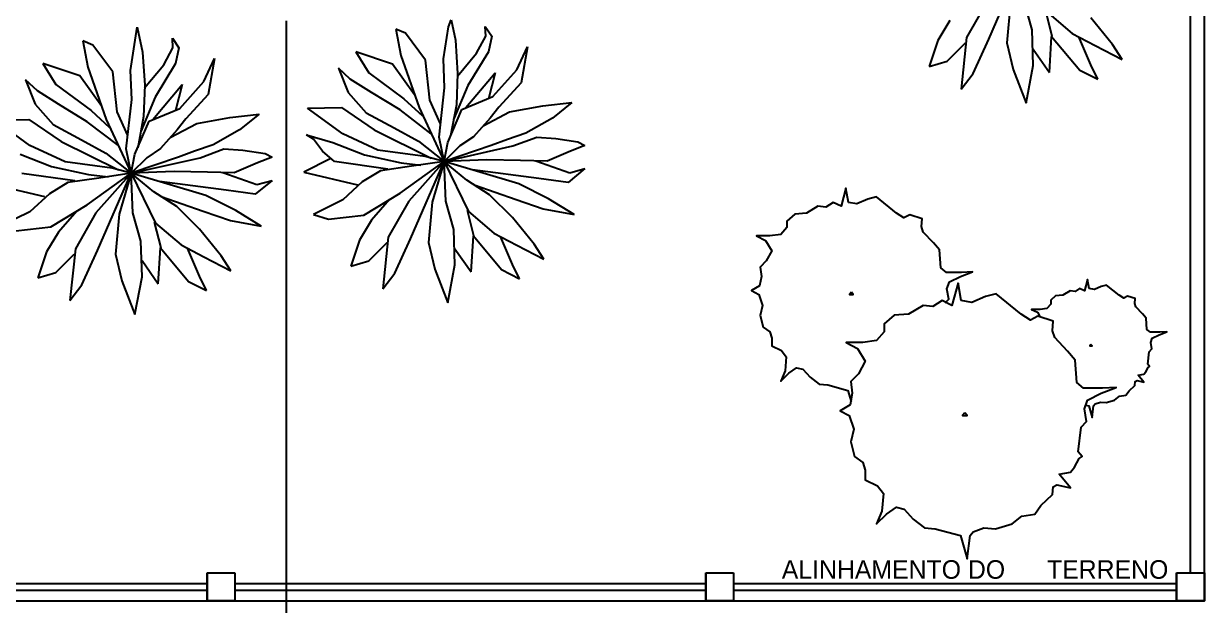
# Model space of a CAD drawing. Header units: millimetres. Extents: x 935 to 1399, y 512 to 900.
# Drawn here: x 1101.96 to 1114.69, y 833.57 to 839.84 of the extents above; entities that cross this region are included whole.
import ezdxf

# ---------------------------------------------------------------- set-up
doc = ezdxf.new("R2010")
doc.units = ezdxf.units.MM
doc.linetypes.add('ACAD_ISO02W100', pattern=[15, 12, -3])
for name, color, linetype in [('projeçao', 7, 'ACAD_ISO02W100'), ('terrenos', 3, 'Continuous'), ('VEGETAÇÃO', 3, 'Continuous')]:
    doc.layers.add(name, color=color, linetype=linetype)

msp = doc.modelspace()

# ---------------------------------------------------------------- linework, layer by layer
for p, q in [((1112.36404, 839.67382), (1112.72569, 840.50947)), ((1112.34661, 840.08062), (1112.1246, 839.69263)), ((1112.59772, 840.06812), (1112.55683, 839.63632)), ((1112.8314, 839.77394), (1112.74372, 840.08062)), ((1113.04751, 839.70513), (1112.9774, 839.9805)), ((1112.98906, 839.968), (1113.26363, 839.73644)), ((1106.53962, 839.8067), (1106.56885, 839.88183)), ((1106.56885, 839.88183), (1106.61563, 839.66277)), ((1111.94348, 839.8742), (1111.81504, 839.66132)), ((1113.69599, 839.61751), (1113.46231, 839.90537)), ((1103.11495, 839.33595), (1103.18638, 839.80388)), ((1103.18638, 839.80388), (1103.24352, 839.53633)), ((1105.97305, 839.78157), (1106.02561, 839.50002)), ((1106.07816, 839.73776), (1105.97305, 839.78157)), ((1106.29428, 839.44989), (1106.07816, 839.73776)), ((1106.48707, 839.46239), (1106.53962, 839.8067)), ((1106.84341, 839.52502), (1106.94275, 839.70658)), ((1106.94275, 839.70658), (1106.93686, 839.81288)), ((1106.93686, 839.81288), (1107.00697, 839.70658)), ((1107.00697, 839.70658), (1106.97198, 839.53752)), ((1112.84306, 839.39227), (1112.8314, 839.77394)), ((1113.01829, 839.31714), (1113.04174, 839.70513)), ((1113.04174, 839.70513), (1113.34541, 839.34214)), ((1113.26363, 839.73644), (1113.50897, 839.60501)), ((1102.60094, 839.65513), (1102.6535, 839.37358)), ((1102.70605, 839.61132), (1102.60094, 839.65513)), ((1102.92217, 839.32345), (1102.70605, 839.61132)), ((1103.4713, 839.39858), (1103.57064, 839.58014)), ((1103.57064, 839.58014), (1103.56474, 839.68645)), ((1103.56474, 839.68645), (1103.63486, 839.58014)), ((1103.63486, 839.58014), (1103.59987, 839.41108)), ((1106.61563, 839.66277), (1106.63896, 839.30596)), ((1107.27564, 839.34345), (1107.39255, 839.59383)), ((1107.39255, 839.59383), (1107.32243, 839.20584)), ((1111.81504, 839.66132), (1111.72147, 839.37963)), ((1111.91425, 839.43608), (1112.11293, 839.63632)), ((1112.1246, 839.69263), (1112.06615, 839.13558)), ((1112.19472, 839.30465), (1112.36404, 839.67382)), ((1112.55683, 839.63632), (1112.62695, 839.34846)), ((1113.46231, 839.39845), (1113.33374, 839.69895)), ((1113.50897, 839.60501), (1113.8011, 839.45476)), ((1113.8011, 839.45476), (1113.69599, 839.61751)), ((1103.24352, 839.53633), (1103.26685, 839.17952)), ((1103.90353, 839.21701), (1104.02043, 839.46739)), ((1104.02043, 839.46739), (1103.95032, 839.0794)), ((1105.93793, 839.40608), (1105.54082, 839.53752)), ((1105.54082, 839.53752), (1105.68093, 839.31228)), ((1106.02561, 839.50002), (1106.22416, 838.93665)), ((1106.34107, 839.01809), (1106.29428, 839.44989)), ((1106.49873, 839.14953), (1106.48707, 839.46239)), ((1106.6379, 839.27509), (1106.84341, 839.52502)), ((1106.97198, 839.53752), (1106.74997, 839.17452)), ((1112.84306, 839.56751), (1113.01829, 839.31714)), ((1102.56582, 839.27964), (1102.16871, 839.41108)), ((1102.16871, 839.41108), (1102.30881, 839.18584)), ((1102.6535, 839.37358), (1102.85205, 838.81021)), ((1102.96895, 838.89166), (1102.92217, 839.32345)), ((1103.12662, 839.02309), (1103.11495, 839.33595)), ((1103.26578, 839.14865), (1103.4713, 839.39858)), ((1103.59987, 839.41108), (1103.37785, 839.04809)), ((1105.48237, 839.24333), (1105.35381, 839.36227)), ((1105.35381, 839.36227), (1105.45904, 839.0994)), ((1106.17582, 839.07381), (1105.93793, 839.40608)), ((1107.01864, 839.05559), (1107.27564, 839.34345)), ((1111.72147, 839.37963), (1111.91425, 839.43608)), ((1112.62695, 839.34846), (1112.76718, 838.98547)), ((1112.76718, 838.98547), (1112.84306, 839.39227)), ((1113.34541, 839.34214), (1113.53819, 839.24202)), ((1113.53819, 839.24202), (1113.46231, 839.39845)), ((1102.11026, 839.11689), (1101.98169, 839.23583)), ((1101.98169, 839.23583), (1102.08693, 838.97296)), ((1102.80371, 838.94737), (1102.56582, 839.27964)), ((1103.64653, 838.92915), (1103.90353, 839.21701)), ((1105.71015, 839.0994), (1105.48237, 839.24333)), ((1105.68093, 839.31228), (1106.0606, 839.03059)), ((1106.63896, 839.30596), (1106.6273, 838.96796)), ((1106.72664, 838.93665), (1107.04197, 839.31228)), ((1107.04197, 839.31228), (1106.97198, 839.03059)), ((1107.32243, 839.20584), (1107.08286, 838.94297)), ((1112.06615, 839.13558), (1112.19472, 839.30465)), ((1102.33804, 838.97296), (1102.11026, 839.11689)), ((1102.30881, 839.18584), (1102.68849, 838.90415)), ((1103.26685, 839.17952), (1103.25518, 838.84153)), ((1103.35453, 838.81021), (1103.66985, 839.18584)), ((1103.66985, 839.18584), (1103.59987, 838.90415)), ((1103.95032, 839.0794), (1103.71074, 838.81653)), ((1105.45904, 839.0994), (1105.6517, 838.88034)), ((1106.01971, 838.91166), (1105.71015, 839.0994)), ((1106.44041, 838.61747), (1106.49873, 839.14953)), ((1106.74997, 839.17452), (1106.59576, 838.80753)), ((1102.08693, 838.97296), (1102.27959, 838.7539)), ((1102.6476, 838.78522), (1102.33804, 838.97296)), ((1103.06829, 838.49103), (1103.12662, 839.02309)), ((1103.37785, 839.04809), (1103.22365, 838.68109)), ((1106.0606, 839.03059), (1106.25929, 838.84903)), ((1106.45618, 838.76132), (1106.34107, 839.01809)), ((1106.6273, 838.96796), (1106.56363, 838.63112)), ((1106.68575, 838.91797), (1107.01864, 839.05559)), ((1107.08286, 838.94297), (1106.98941, 838.82403)), ((1107.19976, 838.89284), (1107.55611, 838.95547)), ((1107.55611, 838.95547), (1107.87156, 838.99296)), ((1107.87156, 838.99296), (1107.66122, 838.82403)), ((1102.68849, 838.90415), (1102.88717, 838.72259)), ((1103.08406, 838.63488), (1102.96895, 838.89166)), ((1103.25518, 838.84153), (1103.19152, 838.50468)), ((1103.31364, 838.79153), (1103.64653, 838.92915)), ((1103.71074, 838.81653), (1103.6173, 838.69759)), ((1103.82765, 838.7664), (1104.18399, 838.82903)), ((1104.18399, 838.82903), (1104.49945, 838.86652)), ((1104.49945, 838.86652), (1104.2891, 838.69759)), ((1105.02092, 838.93047), (1105.38893, 838.93665)), ((1105.40059, 838.6551), (1105.02092, 838.93047)), ((1105.38893, 838.93665), (1105.73938, 838.69891)), ((1105.6517, 838.88034), (1105.95549, 838.71759)), ((1106.35517, 838.65393), (1106.01971, 838.91166)), ((1106.22416, 838.93665), (1106.49236, 838.35783)), ((1106.53385, 838.56116), (1106.68575, 838.91797)), ((1106.98941, 838.82403), (1106.80842, 838.62379)), ((1106.91379, 838.74036), (1107.19976, 838.89284)), ((1107.66122, 838.82403), (1107.37499, 838.66128)), ((1101.6488, 838.80403), (1102.01681, 838.81021)), ((1102.02848, 838.52866), (1101.6488, 838.80403)), ((1102.01681, 838.81021), (1102.36727, 838.57248)), ((1102.27959, 838.7539), (1102.58338, 838.59115)), ((1102.98305, 838.52749), (1102.6476, 838.78522)), ((1102.85205, 838.81021), (1103.12025, 838.23139)), ((1103.16174, 838.43472), (1103.31364, 838.79153)), ((1103.6173, 838.69759), (1103.43631, 838.49735)), ((1103.54167, 838.61392), (1103.82765, 838.7664)), ((1104.2891, 838.69759), (1104.00287, 838.53484)), ((1105.73938, 838.69891), (1106.35517, 838.39355)), ((1105.95549, 838.71759), (1106.2184, 838.57366)), ((1102.36727, 838.57248), (1102.98305, 838.26712)), ((1102.58338, 838.59115), (1102.84628, 838.44722)), ((1105.00925, 838.64247), (1105.29548, 838.56116)), ((1105.08514, 838.59866), (1105.00925, 838.64247)), ((1105.18448, 838.46722), (1105.08514, 838.59866)), ((1105.29548, 838.56116), (1105.63427, 838.42973)), ((1105.78027, 838.47986), (1105.40059, 838.6551)), ((1106.2184, 838.57366), (1106.49236, 838.35783)), ((1106.49236, 838.35783), (1106.44041, 838.61747)), ((1106.49236, 838.35783), (1106.53385, 838.56116)), ((1106.80842, 838.62379), (1106.66229, 838.52367)), ((1107.17643, 838.59248), (1107.00108, 838.52985)), ((1107.37499, 838.66128), (1107.17643, 838.59248)), ((1107.23475, 838.52367), (1107.49176, 838.61747)), ((1107.49176, 838.61747), (1107.69621, 838.60497)), ((1107.69621, 838.60497), (1107.93578, 838.56748)), ((1107.93578, 838.56748), (1108.01167, 838.52985)), ((1101.92337, 838.43472), (1102.26216, 838.30329)), ((1102.40816, 838.35342), (1102.02848, 838.52866)), ((1102.84628, 838.44722), (1103.12025, 838.23139)), ((1103.12025, 838.23139), (1103.06829, 838.49103)), ((1103.12025, 838.23139), (1103.16174, 838.43472)), ((1103.43631, 838.49735), (1103.29018, 838.39723)), ((1103.80432, 838.46604), (1103.62896, 838.40341)), ((1104.00287, 838.53484), (1103.80432, 838.46604)), ((1103.86264, 838.39723), (1104.11965, 838.49103)), ((1104.11965, 838.49103), (1104.3241, 838.47853)), ((1104.3241, 838.47853), (1104.56367, 838.44104)), ((1104.56367, 838.44104), (1104.63955, 838.40341)), ((1105.31292, 838.3546), (1105.18448, 838.46722)), ((1105.63427, 838.42973), (1106.03151, 838.3421)), ((1106.28851, 838.41091), (1105.78027, 838.47986)), ((1107.00108, 838.52985), (1106.49236, 838.35783)), ((1106.66229, 838.52367), (1106.49236, 838.35783)), ((1106.49236, 838.35783), (1107.23475, 838.52367)), ((1107.854, 838.46722), (1107.60277, 838.36092)), ((1108.01167, 838.52985), (1107.854, 838.46722)), ((1102.26216, 838.30329), (1102.65939, 838.21566)), ((1102.9164, 838.28447), (1102.40816, 838.35342)), ((1103.62896, 838.40341), (1103.12025, 838.23139)), ((1103.29018, 838.39723), (1103.12025, 838.23139)), ((1103.12025, 838.23139), (1103.86264, 838.39723)), ((1104.48189, 838.34078), (1104.23065, 838.23448)), ((1104.63955, 838.40341), (1104.48189, 838.34078)), ((1105.27428, 838.38848), (1104.98003, 838.24198)), ((1105.88538, 838.2733), (1105.31292, 838.3546)), ((1106.14238, 838.30461), (1105.80949, 838.25448)), ((1106.01971, 838.01661), (1106.49236, 838.35783)), ((1106.03151, 838.3421), (1106.24321, 838.31825)), ((1106.49236, 838.35783), (1106.11329, 837.92898)), ((1106.13072, 837.52218), (1106.49236, 838.35783)), ((1106.49236, 838.35783), (1106.14238, 838.30461)), ((1106.49236, 838.35783), (1106.28851, 838.41091)), ((1106.49236, 838.35783), (1106.3644, 837.91649)), ((1106.95442, 838.37342), (1106.49236, 838.35783)), ((1106.49236, 838.35783), (1106.75574, 837.81636)), ((1106.5104, 837.92898), (1106.49236, 838.35783)), ((1106.7383, 838.15436), (1106.49236, 838.35783)), ((1107.2991, 838.11686), (1106.49236, 838.35783)), ((1107.31653, 838.3671), (1106.95442, 838.37342)), ((1107.60277, 838.36092), (1107.31653, 838.3671)), ((1107.48029, 838.36356), (1107.84811, 838.23566)), ((1102.51326, 838.14686), (1101.9408, 838.22816)), ((1102.77027, 838.17817), (1102.43738, 838.12804)), ((1102.6476, 837.89017), (1103.12025, 838.23139)), ((1102.65939, 838.21566), (1102.87109, 838.19182)), ((1103.12025, 838.23139), (1102.74117, 837.80254)), ((1102.75861, 837.39574), (1103.12025, 838.23139)), ((1103.12025, 838.23139), (1102.77027, 838.17817)), ((1103.12025, 838.23139), (1102.9164, 838.28447)), ((1103.12025, 838.23139), (1102.99228, 837.79005)), ((1103.58231, 838.24698), (1103.12025, 838.23139)), ((1103.12025, 838.23139), (1103.38362, 837.68992)), ((1103.13828, 837.80254), (1103.12025, 838.23139)), ((1103.36619, 838.02792), (1103.12025, 838.23139)), ((1103.92699, 837.99043), (1103.12025, 838.23139)), ((1103.94442, 838.24066), (1103.58231, 838.24698)), ((1104.23065, 838.23448), (1103.94442, 838.24066)), ((1104.10818, 838.23712), (1104.47599, 838.10923)), ((1104.98003, 838.24198), (1105.55826, 838.10423)), ((1105.80949, 838.25448), (1105.61081, 838.13554)), ((1107.51522, 838.17317), (1106.79913, 838.2662)), ((1108.01167, 838.27948), (1107.83067, 838.12936)), ((1107.84811, 838.23566), (1108.01167, 838.27948)), ((1101.60791, 838.11554), (1102.18614, 837.97779)), ((1102.43738, 838.12804), (1102.2387, 838.0091)), ((1104.1431, 838.04674), (1103.42702, 838.13976)), ((1104.63955, 838.15304), (1104.45856, 838.00292)), ((1104.47599, 838.10923), (1104.63955, 838.15304)), ((1105.61081, 838.13554), (1105.40059, 837.94162)), ((1106.98364, 837.99793), (1106.7383, 838.15436)), ((1106.81663, 838.10442), (1107.26988, 837.9478)), ((1107.62033, 837.95412), (1107.2991, 838.11686)), ((1107.83067, 838.12936), (1107.51522, 838.17317)), ((1102.2387, 838.0091), (1102.02848, 837.81518)), ((1103.61153, 837.87149), (1103.36619, 838.02792)), ((1103.44451, 837.97798), (1103.89776, 837.82136)), ((1104.24821, 837.82768), (1103.92699, 837.99043)), ((1104.45856, 838.00292), (1104.1431, 838.04674)), ((1105.40059, 837.94162), (1105.08514, 837.78505)), ((1105.62837, 837.77887), (1106.01971, 838.01661)), ((1105.90545, 837.94719), (1105.71015, 837.72256)), ((1106.11329, 837.92898), (1105.89127, 837.541)), ((1106.59807, 837.6223), (1106.5104, 837.92898)), ((1107.22899, 837.75374), (1106.98364, 837.99793)), ((1107.26988, 837.9478), (1107.56188, 837.84768)), ((1107.89489, 837.78505), (1107.62033, 837.95412)), ((1102.02848, 837.81518), (1101.71302, 837.65861)), ((1102.25626, 837.65243), (1102.6476, 837.89017)), ((1102.53334, 837.82075), (1102.33804, 837.59612)), ((1102.74117, 837.80254), (1102.51916, 837.41456)), ((1103.22596, 837.49586), (1103.13828, 837.80254)), ((1103.85687, 837.6273), (1103.61153, 837.87149)), ((1103.89776, 837.82136), (1104.18976, 837.72124)), ((1104.52278, 837.65861), (1104.24821, 837.82768)), ((1106.3644, 837.91649), (1106.32351, 837.48469)), ((1106.81419, 837.55349), (1106.74407, 837.82886)), ((1106.75574, 837.81636), (1107.0303, 837.58481)), ((1107.56188, 837.84768), (1107.89489, 837.78505)), ((1102.99228, 837.79005), (1102.95139, 837.35825)), ((1103.44207, 837.42705), (1103.37196, 837.70242)), ((1103.38362, 837.68992), (1103.65819, 837.45837)), ((1104.18976, 837.72124), (1104.52278, 837.65861)), ((1105.08514, 837.78505), (1105.2487, 837.73506)), ((1105.2487, 837.73506), (1105.62837, 837.77887)), ((1105.71015, 837.72256), (1105.58171, 837.50968)), ((1107.46266, 837.46587), (1107.22899, 837.75374)), ((1101.87658, 837.60862), (1102.25626, 837.65243)), ((1102.33804, 837.59612), (1102.2096, 837.38324)), ((1104.09055, 837.33943), (1103.85687, 837.6273)), ((1105.89127, 837.541), (1105.83282, 836.98394)), ((1106.60974, 837.24063), (1106.59807, 837.6223)), ((1106.78496, 837.16551), (1106.80842, 837.55349)), ((1106.80842, 837.55349), (1107.11208, 837.1905)), ((1107.0303, 837.58481), (1107.27564, 837.45337)), ((1107.22899, 837.24681), (1107.10042, 837.54731)), ((1102.51916, 837.41456), (1102.46071, 836.8575)), ((1103.23762, 837.11419), (1103.22596, 837.49586)), ((1103.41285, 837.03907), (1103.43631, 837.42705)), ((1103.43631, 837.42705), (1103.73997, 837.06406)), ((1103.65819, 837.45837), (1103.90353, 837.32693)), ((1103.85687, 837.12037), (1103.72831, 837.42087)), ((1105.58171, 837.50968), (1105.48814, 837.228)), ((1105.68093, 837.28444), (1105.87961, 837.48469)), ((1105.96139, 837.15301), (1106.13072, 837.52218)), ((1106.32351, 837.48469), (1106.39362, 837.19682)), ((1106.60974, 837.41588), (1106.78496, 837.16551)), ((1107.27564, 837.45337), (1107.56777, 837.30312)), ((1107.56777, 837.30312), (1107.46266, 837.46587)), ((1102.2096, 837.38324), (1102.11603, 837.10156)), ((1102.30881, 837.158), (1102.5075, 837.35825)), ((1102.58928, 837.02657), (1102.75861, 837.39574)), ((1102.95139, 837.35825), (1103.02151, 837.07038)), ((1103.23762, 837.28944), (1103.41285, 837.03907)), ((1103.90353, 837.32693), (1104.19566, 837.17668)), ((1104.19566, 837.17668), (1104.09055, 837.33943)), ((1105.48814, 837.228), (1105.68093, 837.28444)), ((1102.11603, 837.10156), (1102.30881, 837.158)), ((1106.39362, 837.19682), (1106.53385, 836.83383)), ((1106.53385, 836.83383), (1106.60974, 837.24063)), ((1107.11208, 837.1905), (1107.30487, 837.09038)), ((1107.30487, 837.09038), (1107.22899, 837.24681)), ((1103.02151, 837.07038), (1103.16174, 836.70739)), ((1103.16174, 836.70739), (1103.23762, 837.11419)), ((1103.73997, 837.06406), (1103.93276, 836.96394)), ((1103.93276, 836.96394), (1103.85687, 837.12037)), ((1105.83282, 836.98394), (1105.96139, 837.15301)), ((1102.46071, 836.8575), (1102.58928, 837.02657))]:
    msp.add_line(p, q)
at = {"color": 253}
msp.add_line((1104.79282, 839.87187), (1104.79282, 833.24852), dxfattribs=at)
at = {"color": 1}
for p, q in [((1103.93786, 833.62187), (1103.93786, 833.92187)), ((1109.31286, 833.62187), (1109.31286, 833.92187)), ((1109.31286, 833.62187), (1109.31286, 833.92187))]:
    msp.add_line(p, q, dxfattribs=at)
at = {"color": 6}
msp.add_line((1114.38786, 833.62187), (1114.38786, 833.92187), dxfattribs=at)
msp.add_line((1114.38786, 833.62187), (1114.38786, 833.92187), dxfattribs=at)
at = {"layer": 'projeçao', "color": 1, "linetype": 'Continuous'}
for p, q in [((1103.93786, 833.62187), (1103.93786, 833.92187)), ((1103.93786, 833.92187), (1103.93786, 833.62187)), ((1103.93786, 833.92187), (1104.23786, 833.92187)), ((1103.93786, 833.92187), (1103.93786, 833.62187)), ((1103.93786, 833.92187), (1103.93786, 833.62187)), ((1104.23786, 833.92187), (1104.23786, 833.62187)), ((1109.31286, 833.62187), (1109.31286, 833.92187)), ((1109.31286, 833.92187), (1109.31286, 833.62187)), ((1109.31286, 833.92187), (1109.61286, 833.92187)), ((1109.31286, 833.92187), (1109.31286, 833.62187)), ((1109.31286, 833.92187), (1109.31286, 833.62187)), ((1109.61286, 833.92187), (1109.61286, 833.62187)), ((1114.38786, 833.92187), (1114.68786, 833.92187)), ((1114.38786, 833.92187), (1114.38786, 833.62187)), ((1114.38786, 833.92187), (1114.38786, 833.62187)), ((1114.68786, 833.92187), (1114.68786, 833.62187)), ((1104.23786, 833.62187), (1103.93786, 833.62187)), ((1109.61286, 833.62187), (1109.31286, 833.62187)), ((1114.68786, 833.62187), (1114.38786, 833.62187))]:
    msp.add_line(p, q, dxfattribs=at)
at = {"layer": 'projeçao', "color": 6, "linetype": 'Continuous'}
msp.add_line((1114.38786, 833.92187), (1114.38786, 833.62187), dxfattribs=at)
at = {"layer": 'projeçao', "color": 3, "linetype": 'Continuous'}
for p, q in [((1098.86286, 833.80687), (1103.93786, 833.80687)), ((1098.86286, 833.73687), (1103.93786, 833.73687)), ((1104.23786, 833.80687), (1109.31286, 833.80687)), ((1104.23786, 833.73687), (1109.31286, 833.73687)), ((1109.61286, 833.80687), (1114.38786, 833.80687)), ((1109.61286, 833.73687), (1114.38786, 833.73687))]:
    msp.add_line(p, q, dxfattribs=at)
at = {"layer": 'terrenos', "color": 7}
msp.add_lwpolyline([(1096.82421, 833.62187), (1114.68786, 833.62187), (1114.68786, 875.84655), (1104.07022, 876.60525), (1093.34417, 877.33332), (1085.56543, 877.41495), (1085.56543, 833.62187), (1086.21543, 833.62187)], dxfattribs=at)
at = {"layer": 'VEGETAÇÃO', "color": 7}
msp.add_line((1114.53786, 833.92187), (1114.53786, 875.70689), dxfattribs=at)
msp.add_lwpolyline([(1091.68786, 833.62187), (1114.68786, 833.62187), (1114.68786, 875.84655), (1104.07022, 876.60525), (1093.34417, 877.33332), (1085.56543, 877.41495), (1085.56543, 833.62187), (1086.21543, 833.62187)], dxfattribs=at)
at = {"layer": 'VEGETAÇÃO', "color": 253}
for points in [[(1111.89505, 836.8312), (1111.93299, 836.87288), (1111.9133, 836.9822), (1111.93955, 837.05789), (1112.05762, 837.11676), (1112.18881, 837.16721), (1112.07073, 837.15881), (1111.90675, 837.15881), (1111.84772, 837.20926), (1111.83459, 837.40267), (1111.76901, 837.47835), (1111.65749, 837.59608), (1111.6378, 837.65496), (1111.64436, 837.73904), (1111.51317, 837.78109), (1111.44757, 837.74745), (1111.36888, 837.79792), (1111.1524, 837.9745), (1111.06057, 837.94929), (1110.9425, 837.89882), (1110.85067, 837.91565), (1110.82443, 838.06702), (1110.77196, 837.8736), (1110.68669, 837.91565), (1110.60795, 837.86518), (1110.52268, 837.8736), (1110.39805, 837.79792), (1110.27342, 837.78949), (1110.18815, 837.71381), (1110.18815, 837.64655), (1110.12255, 837.57087), (1110.00448, 837.55404), (1109.86018, 837.55404), (1109.95856, 837.50359), (1110.02417, 837.39426), (1109.96512, 837.28494), (1109.89954, 837.21766), (1109.91265, 837.11676), (1109.89298, 837.01584), (1109.80769, 836.96539), (1109.88642, 836.92335), (1109.92576, 836.80562), (1109.89954, 836.6963), (1109.93234, 836.57014), (1110.00448, 836.51969), (1110.02417, 836.45241), (1110.02417, 836.36832), (1110.12913, 836.31788), (1110.1816, 836.2506), (1110.16848, 836.09923), (1110.12255, 835.9899), (1110.20782, 836.07399), (1110.29311, 836.13287), (1110.35869, 836.11604), (1110.43741, 836.03195), (1110.53581, 835.95626), (1110.62764, 835.94786), (1110.8441, 835.88898), (1110.87917, 835.76906)], [(1113.40919, 835.73011), (1113.44117, 835.72143), (1113.47806, 835.59528), (1113.49446, 835.72143), (1113.51086, 835.74245), (1113.56825, 835.76347), (1113.62975, 835.75821), (1113.71994, 835.7845), (1113.77325, 835.82654), (1113.84294, 835.83705), (1113.87574, 835.88436), (1113.93724, 835.94216), (1113.94134, 835.98423), (1113.96183, 835.99474), (1114.03562, 835.97896), (1113.97412, 836.05254), (1114.03562, 836.06305), (1114.05613, 836.08934), (1114.08072, 836.13663), (1114.09712, 836.14714), (1114.07663, 836.17343), (1114.09301, 836.30483), (1114.12171, 836.33636), (1114.10941, 836.40469), (1114.12581, 836.45198), (1114.19961, 836.48878), (1114.28161, 836.52032), (1114.20782, 836.51505), (1114.10533, 836.51505), (1114.06842, 836.54658), (1114.06023, 836.66749), (1114.01922, 836.71478), (1113.94953, 836.78836), (1113.93724, 836.82516), (1113.94134, 836.87772), (1113.85934, 836.90398), (1113.81835, 836.88296), (1113.76915, 836.91449), (1113.63386, 837.02487), (1113.57646, 837.00911), (1113.50267, 836.97758), (1113.44526, 836.98809), (1113.42888, 837.08269), (1113.39608, 836.9618), (1113.34277, 836.98809), (1113.29359, 836.95656), (1113.24028, 836.9618), (1113.16238, 836.91449), (1113.08451, 836.90925), (1113.0312, 836.86194), (1113.0312, 836.81989), (1112.99021, 836.7726), (1112.91641, 836.76209), (1112.82622, 836.76209), (1112.8877, 836.73056), (1112.91895, 836.67846)]]:
    msp.add_lwpolyline(points, dxfattribs=at)
for points in [[(1112.03297, 837.0466), (1111.96736, 836.80485), (1111.86077, 836.8574), (1111.76236, 836.79434), (1111.65577, 836.80485), (1111.5, 836.71025), (1111.3442, 836.69974), (1111.23761, 836.60511), (1111.23761, 836.52103), (1111.15562, 836.42643), (1111.00804, 836.4054), (1110.82765, 836.4054), (1110.95062, 836.34232), (1111.03263, 836.20567), (1110.95884, 836.06903), (1110.87683, 835.98492), (1110.89323, 835.85878), (1110.86864, 835.73265), (1110.76205, 835.66958), (1110.86043, 835.61701), (1110.90963, 835.46985), (1110.87683, 835.33321), (1110.91784, 835.17552), (1111.00804, 835.11245), (1111.03263, 835.02836), (1111.03263, 834.92325), (1111.16381, 834.86017), (1111.22942, 834.77608), (1111.21302, 834.58688), (1111.15562, 834.45021), (1111.26222, 834.55534), (1111.36881, 834.62892), (1111.45079, 834.6079), (1111.5492, 834.50277), (1111.67217, 834.40817), (1111.78698, 834.39766), (1112.05756, 834.32408), (1112.13135, 834.07179), (1112.16415, 834.32408), (1112.19695, 834.36612), (1112.31174, 834.40817), (1112.43473, 834.39766), (1112.61512, 834.45021), (1112.72171, 834.53432), (1112.86109, 834.55534), (1112.92669, 834.64994), (1113.04968, 834.76557), (1113.05787, 834.84965), (1113.09889, 834.87068), (1113.24647, 834.83914), (1113.12348, 834.98632), (1113.24647, 835.00734), (1113.28746, 835.0599), (1113.33666, 835.1545), (1113.36947, 835.17552), (1113.32845, 835.22808), (1113.36125, 835.49087), (1113.41865, 835.55394), (1113.39406, 835.69061), (1113.42686, 835.78521), (1113.57444, 835.85878), (1113.73843, 835.92185), (1113.59084, 835.91134), (1113.38587, 835.91134), (1113.31207, 835.97441), (1113.29567, 836.21618), (1113.21367, 836.31078), (1113.07427, 836.45796), (1113.04968, 836.53154), (1113.05787, 836.63665), (1112.89389, 836.68922), (1112.81191, 836.64716), (1112.7135, 836.71025), (1112.44292, 836.93098), (1112.32814, 836.89945), (1112.18055, 836.83638), (1112.06575, 836.8574)], [(1110.88345, 836.94856), (1110.86378, 836.92335), (1110.90314, 836.92335)], [(1110.88345, 836.94856), (1110.86378, 836.92335), (1110.90314, 836.92335)], [(1113.46576, 836.38367), (1113.45347, 836.36789), (1113.47806, 836.36789)], [(1112.10676, 835.64856), (1112.08215, 835.61701), (1112.13135, 835.61701)]]:
    msp.add_lwpolyline(points, close=True, dxfattribs=at)

# ---------------------------------------------------------------- texts
at = {"char_height": 0.2, "width": 3.8469, "attachment_point": 1}
for s, insert in [('ALINHAMENTO DO ', (1110.1329, 834.05865)), ('TERRENO', (1112.99157, 834.05865))]:
    msp.add_mtext(s, dxfattribs=dict(at, insert=insert))

doc.saveas('drawing.dxf')
